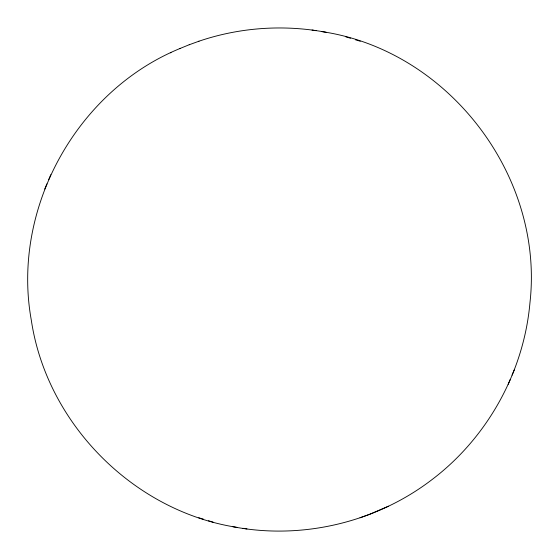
<?xml version="1.0" encoding="UTF-8"?>
<svg xmlns="http://www.w3.org/2000/svg" width="559" height="559" viewBox="0 0 559 559"><rect width="100%" height="100%" fill="white"/><g stroke="black" fill="none" stroke-linecap="round" stroke-linejoin="round"><path stroke-width="0.84" d="M180.026 48.493C75.919 91.082 11.278 209.583 31.304 320.139C46.704 423.729 133.587 511.345 237.121 527.396M232.851 526.697C301.937 540.085 376.088 522.413 431.932 479.664C487.343 437.725 523.874 372.008 529.953 302.768C544.326 175.854 448.339 50.394 321.879 31.604M44.741 189.047L46.942 183.862M512.058 375.138L514.259 369.953M48.696 179.642L50.813 174.66M508.187 384.34L510.304 379.358M170.474 52.819L171.005 52.602M388.526 506.181L369.785 514.252L360.024 517.795M179.809 48.57L189.319 44.692M198.543 41.38L198.976 41.205C239.671 27.349 283.923 24.337 326.149 32.303M189.215 44.748L198.976 41.205M312.041 30.046L316.031 30.689M242.969 528.311L246.959 528.954M345.846 36.838L350.493 38.243M355.37 39.759L360.262 41.233M198.738 517.767L203.63 519.241M208.507 520.757L213.154 522.162"/></g></svg>
